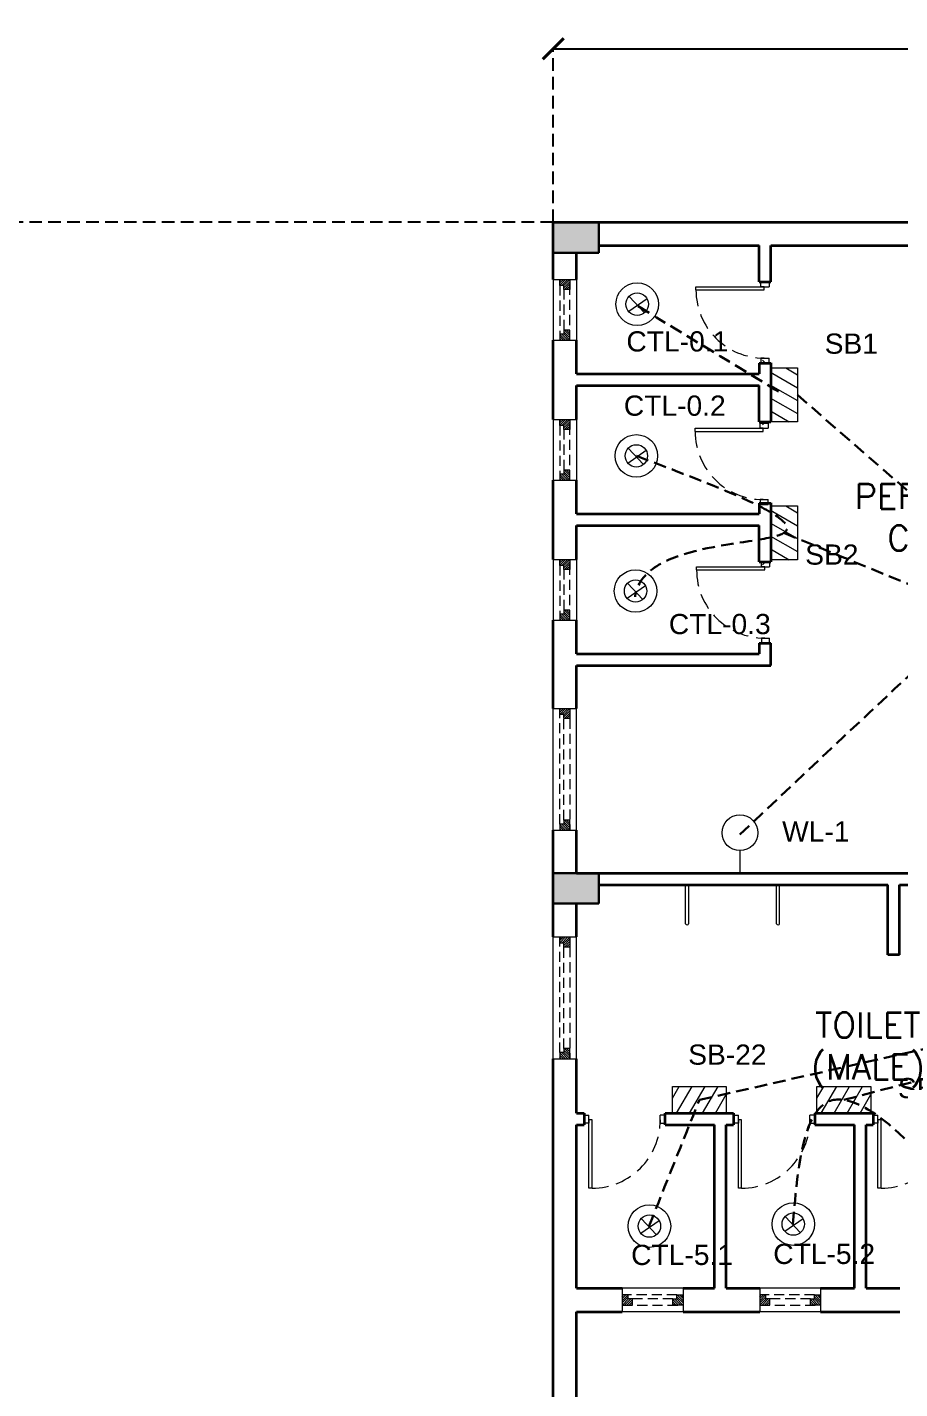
# Model space of a CAD drawing. Header units: inches. Extents: x 845 to 17085, y 908 to 10810.
# Drawn here: x 4291.5 to 4550.8, y 3892.8 to 4297.5 of the extents above; entities that cross this region are included whole.
import ezdxf

# ---------------------------------------------------------------- set-up
doc = ezdxf.new("R2010")
doc.units = ezdxf.units.IN
doc.header["$LTSCALE"] = 15
doc.header["$MEASUREMENT"] = 0
for name, pattern in [('ACAD_ISO03W100', [30, 12, -18]), ('ACAD_ISO04W100', [30.5, 24, -3, 0.5, -3]), ('CENTER2', [1.125, 0.75, -0.125, 0.125, -0.125]), ('CONTINUA', [0]), ('DASHED2', [0.375, 0.25, -0.125]), ('HIDDEN', [0.375, 0.25, -0.125])]:
    doc.linetypes.add(name, pattern=pattern)
for name, color, linetype, lineweight in [('.15', 4, 'Continuous', 15), ('c1', 21, 'Continuous', 30), ('E. Fixture', 6, 'Continuous', 20), ('FURN 2', 34, 'Continuous', 15), ('GRID', 8, 'ACAD_ISO04W100', 5), ('HATCH', 251, 'Continuous', 5), ('L-TXT', 255, 'Continuous', 9), ('PDF_Layer1', 1, 'Continuous', 18), ('SLD', 140, 'Continuous', 9), ('wall 1', 1, 'Continuous', 35), ('WIND & DOOR', 160, 'Continuous', 9), ('window and door', 170, 'Continuous', 9)]:
    doc.layers.add(name, color=color, linetype=linetype, lineweight=lineweight)
for name, color, linetype in [('DB cable', 141, 'HIDDEN'), ('dimension', 7, 'Continuous'), ('SB cable', 58, 'CENTER2'), ('Text', 255, 'Continuous')]:
    doc.layers.add(name, color=color, linetype=linetype)
doc.styles.add('ROMANS', font='ROMANS')
doc.styles.get("Standard").update_dxf_attribs({"font": 'arial.ttf'})
doc.dimstyles.get("Standard").update_dxf_attribs({"dimtxt": 9.75, "dimasz": 6.25, "dimexe": 0.18, "dimexo": 0.0625, "dimgap": 0.09, "dimtad": 0, "dimdec": 1, "dimzin": 0, "dimdsep": 46, "dimlunit": 4, "dimtxsty": 'Standard', "dimblk": 'ARCHTICK', "dimcen": 0.09, "dimadec": 0, "dimazin": 0, "dimtfac": 1, "dimtdec": 1, "dimtofl": 0, "dimtmove": 0, "dimatfit": 3, "dimldrblk": 'ARCHTICK', "dimfxl": 1, "dimtolj": 1, "dimtzin": 0, "dimlwd": 25, "dimarcsym": 0})

# ---------------------------------------------------------------- blocks, each defined once
blk = doc.blocks.new('_ArchTick')
at = {"layer": 'GRID', "color": 0, "const_width": 0.15}
blk.add_lwpolyline([(-0.5, -0.5), (0.5, 0.5)], dxfattribs=at)
blk = doc.blocks.new('*D328')
at = {"layer": 'Defpoints', "color": 0, "linetype": 'DASHED2', "lineweight": 211, "transparency": 16777216}
for p in [(4447.8, 4239.51), (4276.42, 3387.16), (4447.8, 3387.16), (4733.32, 1786.91), (4733.32, 1708.41), (4746.82, 1708.41)]:
    blk.add_point(p, dxfattribs=at)
at = {"layer": 'dimension', "color": 0, "linetype": 'DASHED2', "lineweight": -2, "transparency": 16777216}
for p, q in [((4733.38, 1786.91), (4747, 1786.91)), ((4733.38, 1708.41), (4747, 1708.41))]:
    blk.add_line(p, q, dxfattribs=at)
at = {"layer": 'dimension', "color": 0, "linetype": 'Continuous', "lineweight": 25, "transparency": 16777216}
for p, q in [((4746.82, 1786.91), (4746.82, 1764.29)), ((4746.82, 1708.41), (4746.82, 1731.03))]:
    blk.add_line(p, q, dxfattribs=at)
at = {"layer": 'L-TXT', "color": 0, "linetype": 'DASHED2', "lineweight": -2, "transparency": 16777216}
for p, q in [((4447.74, 4239.51), (4276.24, 4239.51)), ((4447.74, 3387.16), (4276.24, 3387.16))]:
    blk.add_line(p, q, dxfattribs=at)
at = {"layer": 'L-TXT', "color": 0, "linetype": 'Continuous', "lineweight": 25, "transparency": 16777216}
for p, q in [((4276.42, 4239.51), (4276.42, 3833.69)), ((4276.42, 3387.16), (4276.42, 3792.99))]:
    blk.add_line(p, q, dxfattribs=at)
at = {"layer": 'dimension', "color": 0, "linetype": 'DASHED2', "lineweight": 25, "transparency": 16777216, "xscale": 6.25, "yscale": 6.25, "zscale": 6.25}
for p, rotation in [((4746.82, 1786.91), 90), ((4746.82, 1708.41), 270)]:
    blk.add_blockref('_ArchTick', p, dxfattribs=dict(at, rotation=rotation))
at = {"layer": 'L-TXT', "color": 0, "linetype": 'DASHED2', "lineweight": 25, "transparency": 16777216, "xscale": 6.25, "yscale": 6.25, "zscale": 6.25}
for p, rotation in [((4276.42, 4239.51), 90), ((4276.42, 3387.16), 270)]:
    blk.add_blockref('_ArchTick', p, dxfattribs=dict(at, rotation=rotation))
at = {"layer": 'dimension', "color": 0, "linetype": 'DASHED2', "lineweight": 30, "transparency": 16777216, "insert": (4746.82, 1747.66), "char_height": 9.75, "attachment_point": 5, "rotation": 90}
blk.add_mtext('\\A1;6\'-6{\\H1x;\\S1/2;}"', dxfattribs=at)
at = {"layer": 'L-TXT', "color": 0, "linetype": 'DASHED2', "lineweight": 211, "transparency": 16777216, "insert": (4276.42, 3813.34), "char_height": 9.75, "attachment_point": 5, "rotation": 90}
blk.add_mtext('\\A1;71\'-0{\\H1x;\\S1/2;}"', dxfattribs=at)
blk = doc.blocks.new('*D331')
at = {"layer": 'Defpoints', "color": 0, "linetype": 'DASHED2', "lineweight": 211, "transparency": 16777216}
for p in [(5671.72, 4291.1), (4447.8, 4239.51), (5671.72, 4239.51), (4819.32, 1356.91), (4865.82, 1356.91), (4865.82, 1021.91)]:
    blk.add_point(p, dxfattribs=at)
at = {"layer": 'dimension', "color": 0, "linetype": 'DASHED2', "lineweight": -2, "transparency": 16777216}
for p, q in [((4865.75, 1356.91), (4819.14, 1356.91)), ((4865.75, 1021.91), (4819.14, 1021.91))]:
    blk.add_line(p, q, dxfattribs=at)
at = {"layer": 'dimension', "color": 0, "linetype": 'Continuous', "lineweight": 25, "transparency": 16777216}
for p, q in [((4819.32, 1356.91), (4819.32, 1210.11)), ((4819.32, 1021.91), (4819.32, 1168.7))]:
    blk.add_line(p, q, dxfattribs=at)
at = {"layer": 'L-TXT', "color": 0, "linetype": 'DASHED2', "lineweight": -2, "transparency": 16777216}
for p, q in [((4447.8, 4239.58), (4447.8, 4291.28)), ((5671.72, 4239.58), (5671.72, 4291.28))]:
    blk.add_line(p, q, dxfattribs=at)
at = {"layer": 'L-TXT', "color": 0, "linetype": 'Continuous', "lineweight": 25, "transparency": 16777216}
for p, q in [((4447.8, 4291.1), (5048.07, 4291.1)), ((5671.72, 4291.1), (5071.45, 4291.1))]:
    blk.add_line(p, q, dxfattribs=at)
at = {"layer": 'dimension', "color": 0, "linetype": 'DASHED2', "lineweight": 25, "transparency": 16777216, "xscale": 6.25, "yscale": 6.25, "zscale": 6.25}
for p, rotation in [((4819.32, 1356.91), 90), ((4819.32, 1021.91), 270)]:
    blk.add_blockref('_ArchTick', p, dxfattribs=dict(at, rotation=rotation))
at = {"layer": 'L-TXT', "color": 0, "linetype": 'DASHED2', "lineweight": 25, "transparency": 16777216, "xscale": 6.25, "yscale": 6.25, "zscale": 6.25, "rotation": 180}
blk.add_blockref('_ArchTick', (4447.8, 4291.1), dxfattribs=at)
at = {"layer": 'L-TXT', "color": 0, "linetype": 'DASHED2', "lineweight": 25, "transparency": 16777216, "xscale": 6.25, "yscale": 6.25, "zscale": 6.25}
blk.add_blockref('_ArchTick', (5671.72, 4291.1), dxfattribs=at)
at = {"layer": 'dimension', "color": 0, "linetype": 'DASHED2', "lineweight": 30, "transparency": 16777216, "insert": (4819.32, 1189.41), "char_height": 9.75, "attachment_point": 5, "rotation": 90}
blk.add_mtext('\\A1;27\'-11"', dxfattribs=at)
at = {"layer": 'L-TXT', "color": 0, "linetype": 'DASHED2', "lineweight": 211, "transparency": 16777216, "insert": (5059.76, 4291.1), "char_height": 9.75, "attachment_point": 5}
blk.add_mtext("\\A1;102'", dxfattribs=at)

msp = doc.modelspace()

# ---------------------------------------------------------------- hatches: boundary and pattern name
at = {"layer": 'E. Fixture', "lineweight": 5}
h = msp.add_hatch(dxfattribs=at)
h.set_pattern_fill('ANSI31', color=256, scale=26.668912, angle=-75, style=0)
h.set_pattern_definition([(330, (11950.696, 75027.7604), (1.666807, 2.88699442), [])])
h.paths.add_polyline_path([(4512.41, 4196.21), (4512.41, 4180.21), (4520.41, 4180.21), (4520.41, 4196.21)])
h = msp.add_hatch(dxfattribs=at)
h.set_pattern_fill('ANSI31', color=256, scale=26.668912, angle=-75, style=0)
h.set_pattern_definition([(330, (11950.696, 74986.7407), (1.666807, 2.88699442), [])])
h.paths.add_polyline_path([(4512.41, 4155.19), (4512.41, 4139.19), (4520.41, 4139.19), (4520.41, 4155.19)])
h = msp.add_hatch(dxfattribs=at)
h.set_pattern_fill('ANSI31', color=256, scale=26.668912, angle=15, style=0)
h.set_pattern_definition([(60, (-66348.292, 11412.9382), (-2.88699442, 1.666807), [])])
h.paths.add_polyline_path([(4483.26, 3974.65), (4499.26, 3974.65), (4499.26, 3982.65), (4483.26, 3982.65)])
h = msp.add_hatch(dxfattribs=at)
h.set_pattern_fill('ANSI31', color=256, scale=26.668912, angle=15, style=0)
h.set_pattern_definition([(60, (-66305.3346, 11412.9382), (-2.88699442, 1.666807), [])])
h.paths.add_polyline_path([(4526.22, 3974.65), (4542.22, 3974.65), (4542.22, 3982.65), (4526.22, 3982.65)])
at = {"layer": 'HATCH'}
h = msp.add_hatch(color=256, dxfattribs=at)
h.dxf.hatch_style = 1
h.paths.add_polyline_path([(4461.37, 4239.51), (4461.37, 4230.47), (4447.8, 4230.47), (4447.8, 4239.51)])
h = msp.add_hatch(color=256, dxfattribs=at)
h.dxf.hatch_style = 1
h.paths.add_polyline_path([(4461.37, 4046.06), (4461.37, 4037.01), (4447.8, 4037.01), (4447.8, 4046.06)])

# ---------------------------------------------------------------- linework, layer by layer
at = {"layer": '.15', "lineweight": 15}
for p, q in [((4447.8, 4222.55), (4447.8, 4204.46)), ((4454.74, 4222.55), (4454.74, 4204.46)), ((4447.8, 4180.94), (4447.8, 4162.84)), ((4454.74, 4180.94), (4454.74, 4162.84)), ((4447.8, 4139.32), (4447.8, 4121.23)), ((4454.74, 4139.32), (4454.74, 4121.23)), ((4447.8, 4058.8), (4447.8, 4094.99)), ((4454.74, 4058.8), (4454.74, 4094.99)), ((4447.8, 3990.89), (4447.8, 4027.08)), ((4454.74, 3990.89), (4454.74, 4027.08)), ((4486.42, 3922.63), (4468.32, 3922.63)), ((4527.3, 3922.63), (4509.21, 3922.63)), ((4486.42, 3915.69), (4468.32, 3915.69)), ((4527.3, 3915.69), (4509.21, 3915.69))]:
    msp.add_line(p, q, dxfattribs=at)
at = {"layer": 'c1'}
for points in [[(4461.37, 4230.47), (4461.37, 4239.51), (4447.8, 4239.51), (4447.8, 4230.47)], [(4461.37, 4037.01), (4461.37, 4046.06), (4447.8, 4046.06), (4447.8, 4037.01)]]:
    msp.add_lwpolyline(points, close=True, dxfattribs=at)
at = {"layer": 'DB cable', "linetype": 'DASHED2', "lineweight": 30}
for points in [[(4520.41, 4188.21), (4795.8, 4043.39), (4797.06, 4043.46)], [(4516.41, 4147.19), (4796.2, 4046.97), (4798.25, 4046.45)], [(4539.59, 3463.74), (4592.3, 3629.81), (4713.54, 3760.41), (5225.99, 4129.66)], [(4491.26, 3978.65), (4794.74, 4047.34)], [(4534.22, 3978.65), (4796.2, 4046.97)]]:
    msp.add_spline(points, degree=3, dxfattribs=at)
at = {"layer": 'DB cable', "color": 6, "linetype": 'DASHED2', "lineweight": 30}
msp.add_spline([(4514.45, 3664.24), (5660.97, 3625.08), (5306.65, 4047.26), (4795.8, 4047.26), (5209.4, 4177.92)], degree=3, dxfattribs=at)
at = {"layer": 'E. Fixture', "lineweight": 5}
for p, q in [((4470.35, 4217.45), (4474.91, 4212.6)), ((4475.73, 4216.72), (4470.29, 4212.95)), ((4475.48, 4171.63), (4470.04, 4167.86)), ((4470.1, 4172.36), (4474.66, 4167.51)), ((4469.87, 4132.2), (4474.42, 4127.35)), ((4475.25, 4131.46), (4469.8, 4127.7)), ((4503.33, 4052.73), (4503.33, 4046.06)), ((4501.31, 4046.06), (4505.35, 4046.06)), ((4479.35, 3942.68), (4473.91, 3938.92)), ((4473.97, 3943.42), (4478.53, 3938.56)), ((4522.13, 3943.28), (4516.69, 3939.51)), ((4516.75, 3944.01), (4521.31, 3939.16))]:
    msp.add_line(p, q, dxfattribs=at)
for points in [[(4520.41, 4196.21), (4520.41, 4180.21), (4512.41, 4180.21), (4512.41, 4196.21)], [(4520.41, 4155.19), (4520.41, 4139.19), (4512.41, 4139.19), (4512.41, 4155.19)], [(4483.26, 3982.65), (4499.26, 3982.65), (4499.26, 3974.65), (4483.26, 3974.65)], [(4526.22, 3982.65), (4542.22, 3982.65), (4542.22, 3974.65), (4526.22, 3974.65)]]:
    msp.add_lwpolyline(points, close=True, dxfattribs=at)
for centre, radius in [((4472.78, 4215.17), 6.33), ((4472.78, 4215.17), 3.33), ((4472.53, 4170.08), 6.33), ((4472.53, 4170.08), 3.33), ((4472.3, 4129.91), 6.33), ((4472.3, 4129.91), 3.33), ((4503.33, 4058.06), 5.33), ((4476.4, 3941.13), 6.33), ((4519.18, 3941.73), 6.33), ((4476.4, 3941.13), 3.33), ((4519.18, 3941.73), 3.33)]:
    msp.add_circle(centre, radius, dxfattribs=at)
at = {"layer": 'FURN 2'}
for p, q in [((4479.42, 4042.27), (4468.76, 4042.27)), ((4474.24, 4042.59), (4473.94, 4042.59)), ((4473.94, 4042.59), (4473.94, 4042.27)), ((4474.24, 4042.59), (4474.24, 4042.27)), ((4487.15, 4030.98), (4487.15, 4042.59)), ((4488.08, 4030.98), (4488.08, 4042.59)), ((4506.47, 4042.27), (4495.8, 4042.27)), ((4501.29, 4042.59), (4500.98, 4042.59)), ((4500.98, 4042.59), (4500.98, 4042.27)), ((4501.29, 4042.59), (4501.29, 4042.27)), ((4514.2, 4030.98), (4514.2, 4042.59)), ((4515.12, 4030.98), (4515.12, 4042.59)), ((4533.51, 4042.27), (4522.85, 4042.27)), ((4528.33, 4042.59), (4528.03, 4042.59)), ((4528.03, 4042.59), (4528.03, 4042.27)), ((4528.33, 4042.59), (4528.33, 4042.27))]:
    msp.add_line(p, q, dxfattribs=at)
for centre in [(4487.61, 4031.15), (4514.66, 4031.15)]:
    msp.add_arc(centre, 0.494, 200.3302, 339.6698, dxfattribs=at)
at = {"layer": 'HATCH', "lineweight": 0}
for p, q in [((4450.17, 4222.55), (4449.76, 4222.14)), ((4450.84, 4222.55), (4449.76, 4221.48)), ((4451.5, 4222.55), (4449.76, 4220.81)), ((4452.16, 4222.55), (4450.35, 4220.74)), ((4452.78, 4222.51), (4450.97, 4220.7)), ((4452.78, 4221.84), (4450.97, 4220.03)), ((4452.78, 4221.18), (4451.13, 4219.54)), ((4452.78, 4220.52), (4451.79, 4219.54)), ((4452.78, 4219.86), (4452.45, 4219.54)), ((4451.5, 4204.46), (4449.76, 4206.19)), ((4450.84, 4204.46), (4449.76, 4205.53)), ((4452.16, 4204.46), (4450.35, 4206.27)), ((4452.78, 4205.16), (4450.97, 4206.97)), ((4452.78, 4204.5), (4450.97, 4206.31)), ((4452.78, 4205.83), (4451.13, 4207.47)), ((4452.78, 4206.49), (4451.79, 4207.47)), ((4452.78, 4207.15), (4452.45, 4207.47)), ((4450.17, 4204.46), (4449.76, 4204.87)), ((4450.17, 4180.94), (4449.76, 4180.52)), ((4450.84, 4180.94), (4449.76, 4179.86)), ((4451.5, 4180.94), (4449.76, 4179.2)), ((4452.16, 4180.94), (4450.35, 4179.13)), ((4452.78, 4180.89), (4450.97, 4179.08)), ((4452.78, 4180.23), (4450.97, 4178.42)), ((4452.78, 4179.57), (4451.13, 4177.92)), ((4452.78, 4178.9), (4451.79, 4177.92)), ((4452.78, 4178.24), (4452.45, 4177.92)), ((4451.5, 4162.84), (4449.76, 4164.58)), ((4452.16, 4162.84), (4450.35, 4164.65)), ((4452.78, 4163.55), (4450.97, 4165.36)), ((4452.78, 4162.89), (4450.97, 4164.7)), ((4452.78, 4164.21), (4451.13, 4165.86)), ((4452.78, 4164.87), (4451.79, 4165.86)), ((4452.78, 4165.54), (4452.45, 4165.86)), ((4450.84, 4162.84), (4449.76, 4163.92)), ((4450.17, 4162.84), (4449.76, 4163.26)), ((4450.17, 4139.32), (4449.76, 4138.91)), ((4450.84, 4139.32), (4449.76, 4138.24)), ((4451.5, 4139.32), (4449.76, 4137.58)), ((4452.16, 4139.32), (4450.35, 4137.51)), ((4452.78, 4139.27), (4450.97, 4137.47)), ((4452.78, 4138.61), (4450.97, 4136.8)), ((4452.78, 4137.95), (4451.13, 4136.3)), ((4452.78, 4137.29), (4451.79, 4136.3)), ((4452.78, 4136.63), (4452.45, 4136.3)), ((4452.78, 4122.6), (4451.13, 4124.24)), ((4452.78, 4123.26), (4451.79, 4124.24)), ((4452.78, 4123.92), (4452.45, 4124.24)), ((4451.5, 4121.23), (4449.76, 4122.96)), ((4450.84, 4121.23), (4449.76, 4122.3)), ((4450.17, 4121.23), (4449.76, 4121.64)), ((4452.16, 4121.23), (4450.35, 4123.04)), ((4452.78, 4121.93), (4450.97, 4123.74)), ((4452.78, 4121.27), (4450.97, 4123.08)), ((4450.17, 4094.99), (4449.76, 4094.58)), ((4450.84, 4094.99), (4449.76, 4093.91)), ((4451.5, 4094.99), (4449.76, 4093.25)), ((4452.16, 4094.99), (4450.35, 4093.18)), ((4452.78, 4094.94), (4450.97, 4093.13)), ((4452.78, 4094.28), (4450.97, 4092.47)), ((4452.78, 4093.62), (4451.13, 4091.97)), ((4452.78, 4092.96), (4451.79, 4091.97)), ((4452.78, 4092.3), (4452.45, 4091.97)), ((4451.5, 4058.8), (4449.76, 4060.54)), ((4450.84, 4058.8), (4449.76, 4059.88)), ((4452.16, 4058.8), (4450.35, 4060.61)), ((4452.78, 4059.51), (4450.97, 4061.32)), ((4452.78, 4058.85), (4450.97, 4060.66)), ((4452.78, 4060.17), (4451.13, 4061.82)), ((4452.78, 4060.83), (4451.79, 4061.82)), ((4452.78, 4061.5), (4452.45, 4061.82)), ((4450.17, 4058.8), (4449.76, 4059.22)), ((4450.17, 4027.08), (4449.76, 4026.66)), ((4450.84, 4027.08), (4449.76, 4026)), ((4451.5, 4027.08), (4449.76, 4025.34)), ((4452.16, 4027.08), (4450.35, 4025.27)), ((4452.78, 4027.03), (4450.97, 4025.22)), ((4452.78, 4026.37), (4450.97, 4024.56)), ((4452.78, 4025.71), (4451.13, 4024.06)), ((4452.78, 4025.05), (4451.79, 4024.06)), ((4452.78, 4024.38), (4452.45, 4024.06)), ((4451.5, 3990.89), (4449.76, 3992.63)), ((4450.84, 3990.89), (4449.76, 3991.97)), ((4450.17, 3990.89), (4449.76, 3991.3)), ((4452.16, 3990.89), (4450.35, 3992.7)), ((4452.78, 3991.6), (4450.97, 3993.41)), ((4452.78, 3990.94), (4450.97, 3992.75)), ((4452.78, 3992.26), (4451.13, 3993.91)), ((4452.78, 3992.92), (4451.79, 3993.91)), ((4452.78, 3993.58), (4452.45, 3993.91)), ((4468.32, 3920.25), (4468.74, 3920.67)), ((4468.32, 3919.59), (4469.4, 3920.67)), ((4468.32, 3918.93), (4470.06, 3920.67)), ((4468.32, 3918.27), (4470.13, 3920.08)), ((4468.37, 3917.65), (4470.18, 3919.46)), ((4469.03, 3917.65), (4470.84, 3919.46)), ((4469.69, 3917.65), (4471.34, 3919.3)), ((4470.36, 3917.65), (4471.34, 3918.64)), ((4471.02, 3917.65), (4471.34, 3917.97)), ((4485.05, 3917.65), (4483.4, 3919.3)), ((4484.39, 3917.65), (4483.4, 3918.64)), ((4483.72, 3917.65), (4483.4, 3917.97)), ((4485.71, 3917.65), (4483.9, 3919.46)), ((4486.37, 3917.65), (4484.56, 3919.46)), ((4486.42, 3918.27), (4484.61, 3920.08)), ((4486.42, 3918.93), (4484.68, 3920.67)), ((4486.42, 3919.59), (4485.34, 3920.67)), ((4486.42, 3920.25), (4486, 3920.67)), ((4509.21, 3920.25), (4509.62, 3920.67)), ((4509.21, 3919.59), (4510.29, 3920.67)), ((4509.21, 3918.93), (4510.95, 3920.67)), ((4509.21, 3918.27), (4511.02, 3920.08)), ((4509.26, 3917.65), (4511.07, 3919.46)), ((4509.92, 3917.65), (4511.73, 3919.46)), ((4510.58, 3917.65), (4512.23, 3919.3)), ((4511.24, 3917.65), (4512.23, 3918.64)), ((4511.9, 3917.65), (4512.23, 3917.97)), ((4525.93, 3917.65), (4524.29, 3919.3)), ((4525.27, 3917.65), (4524.29, 3918.64)), ((4524.61, 3917.65), (4524.29, 3917.97)), ((4526.6, 3917.65), (4524.79, 3919.46)), ((4527.26, 3917.65), (4525.45, 3919.46)), ((4527.3, 3918.27), (4525.49, 3920.08)), ((4527.3, 3918.93), (4525.57, 3920.67)), ((4527.3, 3919.59), (4526.23, 3920.67)), ((4527.3, 3920.25), (4526.89, 3920.67))]:
    msp.add_line(p, q, dxfattribs=at)
at = {"layer": 'HATCH', "linetype": 'ACAD_ISO03W100', "lineweight": 0, "ltscale": 15}
for p, q in [((4510.93, 4197.68), (4510.07, 4198.54)), ((4510.93, 4180.19), (4510.07, 4179.33)), ((4510.93, 4138.58), (4510.07, 4137.72))]:
    msp.add_line(p, q, dxfattribs=at)
at = {"layer": 'PDF_Layer1', "lineweight": 18}
for p, q in [((4447.8, 4222.55), (4454.74, 4222.55)), ((4447.8, 4204.46), (4454.74, 4204.46)), ((4447.8, 4180.94), (4454.74, 4180.94)), ((4447.8, 4162.84), (4454.74, 4162.84)), ((4447.8, 4139.32), (4454.74, 4139.32)), ((4447.8, 4121.23), (4454.74, 4121.23)), ((4447.8, 4094.99), (4454.74, 4094.99)), ((4447.8, 4058.8), (4454.74, 4058.8)), ((4447.8, 4027.08), (4454.74, 4027.08)), ((4447.8, 3990.89), (4454.74, 3990.89)), ((4468.32, 3922.63), (4468.32, 3915.69)), ((4486.42, 3922.63), (4486.42, 3915.69)), ((4509.21, 3922.63), (4509.21, 3915.69)), ((4527.3, 3922.63), (4527.3, 3915.69))]:
    msp.add_line(p, q, dxfattribs=at)
at = {"layer": 'SB cable', "linetype": 'DASHED2', "lineweight": 30}
msp.add_spline([(4473.09, 4214.54), (4516.41, 4188.21)], degree=3, dxfattribs=at)
at = {"layer": 'SB cable', "color": 2, "linetype": 'DASHED2', "lineweight": 30}
for points in [[(4503.33, 4057.56), (4645, 4178.36), (4584.31, 4046.06), (4595.64, 4045.97), (4611.2, 4050.06)], [(4476.25, 3940.99), (4491.26, 3978.65)], [(4519.03, 3941.59), (4534.22, 3978.65), (4560.4, 3940.79), (4560.03, 3940.65)]]:
    msp.add_spline(points, degree=3, dxfattribs=at)
at = {"layer": 'SB cable', "color": 6, "linetype": 'DASHED2', "lineweight": 30}
msp.add_spline([(4472.53, 4170.08), (4516.41, 4147.19), (4472.4, 4129.5), (4472.13, 4128.15)], degree=3, dxfattribs=at)
at = {"layer": 'wall 1', "ltscale": 1.5}
for p, q in [((4447.8, 4239.51), (4561.81, 4239.51)), ((4447.8, 4222.55), (4447.8, 4239.51)), ((4454.74, 4222.55), (4454.74, 4230.47)), ((4461.37, 4232.58), (4509.02, 4232.58)), ((4509.02, 4221.81), (4509.02, 4232.58)), ((4512.48, 4221.81), (4512.48, 4232.58)), ((4512.48, 4232.58), (4561.81, 4232.58)), ((4509.02, 4221.81), (4512.48, 4221.81)), ((4454.74, 4194.43), (4454.74, 4204.46)), ((4509.02, 4197.68), (4512.48, 4197.68)), ((4509.02, 4197.68), (4509.02, 4194.43)), ((4512.48, 4197.72), (4512.48, 4180.19)), ((4454.74, 4194.43), (4509.02, 4194.43)), ((4454.74, 4190.96), (4509.02, 4190.96)), ((4454.74, 4180.94), (4454.74, 4190.96)), ((4509.02, 4180.19), (4509.02, 4190.96)), ((4509.02, 4180.19), (4512.48, 4180.19)), ((4454.74, 4152.82), (4454.74, 4162.84)), ((4454.74, 4152.82), (4509.02, 4152.82)), ((4509.02, 4156.07), (4512.48, 4156.07)), ((4509.02, 4156.07), (4509.02, 4152.82)), ((4512.48, 4156.11), (4512.48, 4138.58)), ((4454.74, 4149.35), (4509.02, 4149.35)), ((4454.74, 4139.32), (4454.74, 4149.35)), ((4509.02, 4138.58), (4509.02, 4149.35)), ((4509.02, 4138.58), (4512.48, 4138.58)), ((4454.74, 4111.2), (4454.74, 4121.23)), ((4509.02, 4114.45), (4512.48, 4114.45)), ((4509.02, 4114.45), (4509.02, 4111.2)), ((4512.48, 4107.73), (4512.48, 4114.45)), ((4454.74, 4111.2), (4509.02, 4111.2)), ((4454.74, 4094.99), (4454.74, 4107.73)), ((4454.74, 4107.73), (4512.48, 4107.73)), ((4454.74, 4046.06), (4454.74, 4058.8)), ((4454.74, 4046.06), (4650.8, 4046.06)), ((4461.37, 4042.59), (4547.23, 4042.59)), ((4547.23, 4021.78), (4547.23, 4042.59)), ((4550.7, 4021.78), (4550.7, 4042.59)), ((4550.7, 4042.59), (4642.6, 4042.59)), ((4454.74, 4027.08), (4454.74, 4037.01)), ((4550.7, 4021.78), (4547.23, 4021.78)), ((4454.74, 3974.65), (4454.74, 3990.89)), ((4454.74, 3974.65), (4456.97, 3974.65)), ((4456.97, 3974.65), (4456.97, 3971.18)), ((4481.1, 3974.65), (4501.42, 3974.65)), ((4481.1, 3971.18), (4481.1, 3974.65)), ((4501.42, 3974.65), (4501.42, 3971.18)), ((4525.55, 3974.65), (4542.89, 3974.65)), ((4525.55, 3974.65), (4525.55, 3971.18)), ((4542.89, 3974.65), (4542.89, 3971.18)), ((4454.74, 3922.63), (4454.74, 3971.18)), ((4454.74, 3971.18), (4456.97, 3971.18)), ((4481.1, 3971.18), (4495.72, 3971.18)), ((4495.72, 3922.63), (4495.72, 3971.18)), ((4499.18, 3922.63), (4499.18, 3971.18)), ((4499.18, 3971.18), (4501.42, 3971.18)), ((4525.55, 3971.18), (4537.33, 3971.18)), ((4537.33, 3922.63), (4537.33, 3971.18)), ((4540.8, 3971.18), (4542.89, 3971.18)), ((4540.8, 3922.63), (4540.8, 3971.18)), ((4454.74, 3922.63), (4468.32, 3922.63)), ((4486.42, 3922.63), (4495.72, 3922.63)), ((4499.18, 3922.63), (4509.21, 3922.63)), ((4527.3, 3922.63), (4537.33, 3922.63)), ((4540.8, 3922.63), (4550.83, 3922.63)), ((4454.74, 3887.95), (4454.74, 3915.69)), ((4454.74, 3915.69), (4468.32, 3915.69)), ((4486.42, 3915.69), (4509.21, 3915.69)), ((4527.3, 3915.69), (4550.83, 3915.69))]:
    msp.add_line(p, q, dxfattribs=at)
for points in [[(4447.8, 4180.94), (4447.8, 4204.46)], [(4447.8, 4139.32), (4447.8, 4162.84)], [(4447.8, 4094.99), (4447.8, 4121.23)], [(4447.8, 4027.08), (4447.8, 4058.8)], [(4447.8, 3819.36), (4447.8, 3990.89)]]:
    msp.add_lwpolyline(points, dxfattribs=at)
at = {"layer": 'WIND & DOOR', "linetype": 'DASHED2', "lineweight": 5, "ltscale": 0.8}
for p, q in [((4452.78, 4204.46), (4452.78, 4222.55)), ((4449.76, 4220.74), (4449.76, 4206.27)), ((4450.97, 4219.54), (4450.97, 4207.47)), ((4452.78, 4162.84), (4452.78, 4180.94)), ((4449.76, 4179.13), (4449.76, 4164.65)), ((4450.97, 4177.92), (4450.97, 4165.86)), ((4449.76, 4137.51), (4449.76, 4123.04)), ((4450.97, 4136.3), (4450.97, 4124.24)), ((4452.78, 4121.23), (4452.78, 4139.32)), ((4449.76, 4060.61), (4449.76, 4093.18)), ((4450.97, 4061.82), (4450.97, 4091.97)), ((4452.78, 4091.97), (4452.78, 4058.8)), ((4449.76, 3992.7), (4449.76, 4025.27)), ((4450.97, 3993.91), (4450.97, 4024.06)), ((4452.78, 4024.06), (4452.78, 3990.89)), ((4484.61, 3920.67), (4470.13, 3920.67)), ((4483.4, 3919.46), (4471.34, 3919.46)), ((4525.49, 3920.67), (4511.02, 3920.67)), ((4524.29, 3919.46), (4512.23, 3919.46)), ((4468.32, 3917.65), (4486.42, 3917.65)), ((4509.21, 3917.65), (4527.3, 3917.65))]:
    msp.add_line(p, q, dxfattribs=at)
at = {"layer": 'WIND & DOOR', "linetype": 'CONTINUA', "lineweight": 9, "ltscale": 0.4}
for p, q in [((4510.51, 4220.36), (4509.54, 4220.36)), ((4510.51, 4199.13), (4509.54, 4199.13)), ((4510.26, 4178.32), (4509.3, 4178.32)), ((4510.26, 4157.09), (4509.3, 4157.09)), ((4510.69, 4137.13), (4509.73, 4137.13)), ((4510.69, 4115.9), (4509.73, 4115.9)), ((4458.42, 3972.67), (4458.42, 3971.71)), ((4479.65, 3972.67), (4479.65, 3971.71)), ((4524.1, 3972.67), (4524.1, 3971.71))]:
    msp.add_line(p, q, dxfattribs=at)
at = {"layer": 'WIND & DOOR', "color": 18, "linetype": 'CONTINUA', "lineweight": 9, "ltscale": 0.4, "true_color": 0x000000}
for p, q in [((4509.54, 4199.13), (4509.54, 4197.68)), ((4511.96, 4197.68), (4511.96, 4199.13)), ((4489.97, 4177.35), (4490, 4178.32)), ((4490, 4178.32), (4510.26, 4178.32)), ((4490, 4177.35), (4510.26, 4177.35)), ((4510.26, 4177.35), (4510.26, 4178.32)), ((4509.3, 4157.09), (4509.3, 4155.64)), ((4511.71, 4155.64), (4511.71, 4157.09)), ((4509.73, 4115.9), (4509.73, 4114.45)), ((4512.14, 4114.45), (4512.14, 4115.9)), ((4481.1, 3974.12), (4479.65, 3974.12)), ((4479.65, 3971.71), (4481.1, 3971.71)), ((4525.55, 3974.12), (4524.1, 3974.12)), ((4524.1, 3971.71), (4525.55, 3971.71))]:
    msp.add_line(p, q, dxfattribs=at)
at = {"layer": 'WIND & DOOR', "color": 18, "linetype": 'ByBlock', "true_color": 0x000000}
for p, q in [((4509.54, 4199.13), (4511.96, 4199.13)), ((4509.3, 4157.09), (4511.71, 4157.09)), ((4509.73, 4115.9), (4512.14, 4115.9)), ((4479.65, 3971.71), (4479.65, 3974.12)), ((4524.1, 3971.71), (4524.1, 3974.12))]:
    msp.add_line(p, q, dxfattribs=at)
at = {"layer": 'WIND & DOOR', "linetype": 'CONTINUA', "lineweight": 5, "ltscale": 0.4}
for p, q in [((4449.76, 4093.18), (4449.76, 4094.99)), ((4449.76, 4094.99), (4452.78, 4094.99)), ((4450.97, 4093.18), (4449.76, 4093.18)), ((4450.97, 4091.97), (4450.97, 4093.18)), ((4452.78, 4091.97), (4450.97, 4091.97)), ((4452.78, 4094.99), (4452.78, 4091.97)), ((4449.76, 4060.61), (4449.76, 4058.8)), ((4450.97, 4060.61), (4449.76, 4060.61)), ((4452.78, 4061.82), (4450.97, 4061.82)), ((4450.97, 4061.82), (4450.97, 4060.61)), ((4452.78, 4058.8), (4452.78, 4061.82)), ((4449.76, 4058.8), (4452.78, 4058.8)), ((4449.76, 4025.27), (4449.76, 4027.08)), ((4449.76, 4027.08), (4452.78, 4027.08)), ((4452.78, 4027.08), (4452.78, 4024.06)), ((4450.97, 4025.27), (4449.76, 4025.27)), ((4450.97, 4024.06), (4450.97, 4025.27)), ((4452.78, 4024.06), (4450.97, 4024.06)), ((4449.76, 3992.7), (4449.76, 3990.89)), ((4450.97, 3992.7), (4449.76, 3992.7)), ((4449.76, 3990.89), (4452.78, 3990.89)), ((4452.78, 3993.91), (4450.97, 3993.91)), ((4450.97, 3993.91), (4450.97, 3992.7)), ((4452.78, 3990.89), (4452.78, 3993.91))]:
    msp.add_line(p, q, dxfattribs=at)
at = {"layer": 'WIND & DOOR', "linetype": 'DASHED2', "lineweight": 9, "ltscale": 1.3}
for centre, start, end in [((4510.51, 4219.4), 180, 270), ((4510.26, 4177.35), 180, 270), ((4510.69, 4136.17), 180, 270), ((4459.39, 3972.67), 270, 0), ((4503.83, 3972.67), 270, 0), ((4545.3, 3972.67), 270, 0)]:
    msp.add_arc(centre, 20.26, start, end, dxfattribs=at)
at = {"layer": 'window and door', "lineweight": 0}
for p, q in [((4449.76, 4220.74), (4449.76, 4222.55)), ((4449.76, 4222.55), (4452.78, 4222.55)), ((4452.78, 4222.55), (4452.78, 4219.54)), ((4450.97, 4220.74), (4449.76, 4220.74)), ((4450.97, 4219.54), (4450.97, 4220.74)), ((4452.78, 4219.54), (4450.97, 4219.54)), ((4449.76, 4206.27), (4449.76, 4204.46)), ((4450.97, 4206.27), (4449.76, 4206.27)), ((4452.78, 4207.47), (4450.97, 4207.47)), ((4450.97, 4207.47), (4450.97, 4206.27)), ((4452.78, 4204.46), (4452.78, 4207.47)), ((4449.76, 4204.46), (4452.78, 4204.46)), ((4449.76, 4179.13), (4449.76, 4180.94)), ((4449.76, 4180.94), (4452.78, 4180.94)), ((4452.78, 4180.94), (4452.78, 4177.92)), ((4450.97, 4179.13), (4449.76, 4179.13)), ((4450.97, 4177.92), (4450.97, 4179.13)), ((4452.78, 4177.92), (4450.97, 4177.92)), ((4449.76, 4164.65), (4449.76, 4162.84)), ((4450.97, 4164.65), (4449.76, 4164.65)), ((4452.78, 4165.86), (4450.97, 4165.86)), ((4450.97, 4165.86), (4450.97, 4164.65)), ((4452.78, 4162.84), (4452.78, 4165.86)), ((4449.76, 4162.84), (4452.78, 4162.84)), ((4449.76, 4137.51), (4449.76, 4139.32)), ((4449.76, 4139.32), (4452.78, 4139.32)), ((4450.97, 4137.51), (4449.76, 4137.51)), ((4450.97, 4136.3), (4450.97, 4137.51)), ((4452.78, 4136.3), (4450.97, 4136.3)), ((4452.78, 4139.32), (4452.78, 4136.3)), ((4452.78, 4124.24), (4450.97, 4124.24)), ((4450.97, 4124.24), (4450.97, 4123.04)), ((4452.78, 4121.23), (4452.78, 4124.24)), ((4449.76, 4123.04), (4449.76, 4121.23)), ((4450.97, 4123.04), (4449.76, 4123.04)), ((4449.76, 4121.23), (4452.78, 4121.23))]:
    msp.add_line(p, q, dxfattribs=at)
at = {"layer": 'window and door', "color": 18, "linetype": 'CONTINUA', "lineweight": 9, "ltscale": 0.4, "true_color": 0x000000}
for p, q in [((4509.54, 4220.36), (4509.54, 4221.81)), ((4511.96, 4221.81), (4511.96, 4220.36)), ((4490.22, 4219.4), (4490.24, 4220.36)), ((4490.24, 4220.36), (4510.51, 4220.36)), ((4490.24, 4219.4), (4510.51, 4219.4)), ((4510.51, 4219.4), (4510.51, 4220.36)), ((4509.3, 4178.32), (4509.3, 4179.76)), ((4511.71, 4179.76), (4511.71, 4178.32)), ((4490.4, 4136.17), (4490.43, 4137.13)), ((4490.43, 4137.13), (4510.69, 4137.13)), ((4509.73, 4137.13), (4509.73, 4138.58)), ((4510.69, 4136.17), (4510.69, 4137.13)), ((4512.14, 4138.58), (4512.14, 4137.13)), ((4490.43, 4136.17), (4510.69, 4136.17)), ((4456.97, 3974.12), (4458.42, 3974.12)), ((4458.42, 3971.71), (4456.97, 3971.71)), ((4459.39, 3972.67), (4458.42, 3972.67)), ((4458.42, 3952.41), (4458.42, 3972.67)), ((4459.39, 3952.41), (4459.39, 3972.67)), ((4501.42, 3974.12), (4502.87, 3974.12)), ((4542.89, 3974.12), (4544.33, 3974.12)), ((4459.39, 3952.38), (4458.42, 3952.41))]:
    msp.add_line(p, q, dxfattribs=at)
at = {"layer": 'window and door', "color": 18, "linetype": 'ByBlock', "true_color": 0x000000}
for p, q in [((4509.54, 4221.81), (4511.96, 4221.81)), ((4509.54, 4220.36), (4511.96, 4220.36)), ((4509.54, 4197.68), (4511.96, 4197.68)), ((4509.3, 4179.76), (4511.71, 4179.76)), ((4509.3, 4178.32), (4511.71, 4178.32)), ((4509.3, 4155.64), (4511.71, 4155.64)), ((4509.73, 4138.58), (4512.14, 4138.58)), ((4509.73, 4137.13), (4512.14, 4137.13)), ((4509.73, 4114.45), (4512.14, 4114.45)), ((4456.97, 3971.71), (4456.97, 3974.12)), ((4458.42, 3971.71), (4458.42, 3974.12)), ((4481.1, 3971.71), (4481.1, 3974.12)), ((4501.42, 3971.71), (4501.42, 3974.12)), ((4502.87, 3971.71), (4501.42, 3971.71)), ((4502.87, 3971.71), (4502.87, 3974.12)), ((4503.83, 3972.67), (4502.87, 3972.67)), ((4502.87, 3972.67), (4502.87, 3971.71)), ((4502.87, 3952.41), (4502.87, 3972.67)), ((4503.83, 3952.41), (4503.83, 3972.67)), ((4525.55, 3971.71), (4525.55, 3974.12)), ((4542.89, 3971.71), (4542.89, 3974.12)), ((4544.34, 3971.71), (4542.89, 3971.71)), ((4544.34, 3971.71), (4544.34, 3974.12)), ((4545.3, 3972.67), (4544.34, 3972.67)), ((4544.34, 3972.67), (4544.34, 3971.71)), ((4544.34, 3952.41), (4544.34, 3972.67)), ((4545.3, 3952.41), (4545.3, 3972.67)), ((4503.83, 3952.38), (4502.87, 3952.41)), ((4545.3, 3952.38), (4544.34, 3952.41))]:
    msp.add_line(p, q, dxfattribs=at)
at = {"layer": 'window and door', "lineweight": 0}
for points in [[(4470.13, 3920.67), (4468.32, 3920.67), (4468.32, 3917.65), (4471.34, 3917.65), (4471.34, 3919.46), (4470.13, 3919.46), (4470.13, 3920.67)], [(4484.61, 3920.67), (4486.42, 3920.67), (4486.42, 3917.65), (4483.4, 3917.65), (4483.4, 3919.46), (4484.61, 3919.46), (4484.61, 3920.67)], [(4511.02, 3920.67), (4509.21, 3920.67), (4509.21, 3917.65), (4512.23, 3917.65), (4512.23, 3919.46), (4511.02, 3919.46), (4511.02, 3920.67)], [(4525.49, 3920.67), (4527.3, 3920.67), (4527.3, 3917.65), (4524.29, 3917.65), (4524.29, 3919.46), (4525.49, 3919.46), (4525.49, 3920.67)]]:
    msp.add_lwpolyline(points, dxfattribs=at)

# ---------------------------------------------------------------- texts
at = {"layer": 'SLD', "linetype": 'DASHED2', "lineweight": 30}
for s, p in [('CTL-0.1', (4469.57, 4201.11)), ('SB1', (4528.5, 4200.44)), ('CTL-0.2', (4468.81, 4182.01)), ('SB2', (4522.71, 4137.74)), ('CTL-0.3', (4482.19, 4117.09)), ('WL-1', (4515.86, 4055.45)), ('SB-22', (4487.94, 3989.1)), ('SB-21', (4550.28, 3979.15)), ('CTL-5.1', (4470.98, 3929.57)), ('CTL-5.2', (4513.22, 3929.87))]:
    msp.add_text(s, height=6, dxfattribs=at).set_placement(p)
at = {"layer": 'Text', "ltscale": 0.115, "char_height": 7.4549, "attachment_point": 9, "style": 'ROMANS'}
for s, width, gutter_width, insert in [("\\pxqc;PERFORMER'S CHANGING ROOM", 0.00153, 0.00778, (4571.84, 4129.49)), ('\\pxqc;TOILET\\P(MALE)', 0.00364, 0.0185, (4541.34, 3982.25))]:
    msp.add_mtext_dynamic_manual_height_columns(s, width=width, gutter_width=gutter_width, heights=[0], dxfattribs=dict(at, insert=insert))

# ---------------------------------------------------------------- dimensions: what is measured, and where the dimension line sits
at = {"layer": 'dimension', "linetype": 'DASHED2', "lineweight": 30}
for p1, p2, distance, picture, middle in [((4865.82, 1021.91), (4865.82, 1356.91), 46.5, '*D331', (4819.32, 1189.41)), ((4733.32, 1786.91), (4733.32, 1708.41), 13.5, '*D328', (4746.82, 1747.66))]:
    dim = msp.add_aligned_dim(p1=p1, p2=p2, distance=distance, dimstyle='Standard', dxfattribs=at)
    dim.commit()
    dim.dimension.update_dxf_attribs({"geometry": picture, "text_midpoint": middle})
at = {"layer": 'L-TXT', "linetype": 'DASHED2', "lineweight": 211}
for p1, p2, distance, picture, middle in [((4447.8, 4239.51), (5671.72, 4239.51), 51.58, '*D331', (5059.76, 4291.1)), ((4447.8001, 4239.5137), (4447.8001, 3387.1629), -171.3781, '*D328', (4276.422, 3813.3383))]:
    dim = msp.add_aligned_dim(p1=p1, p2=p2, distance=distance, dimstyle='Standard', dxfattribs=at)
    dim.commit()
    dim.dimension.update_dxf_attribs({"geometry": picture, "text_midpoint": middle})

doc.saveas('drawing.dxf')
